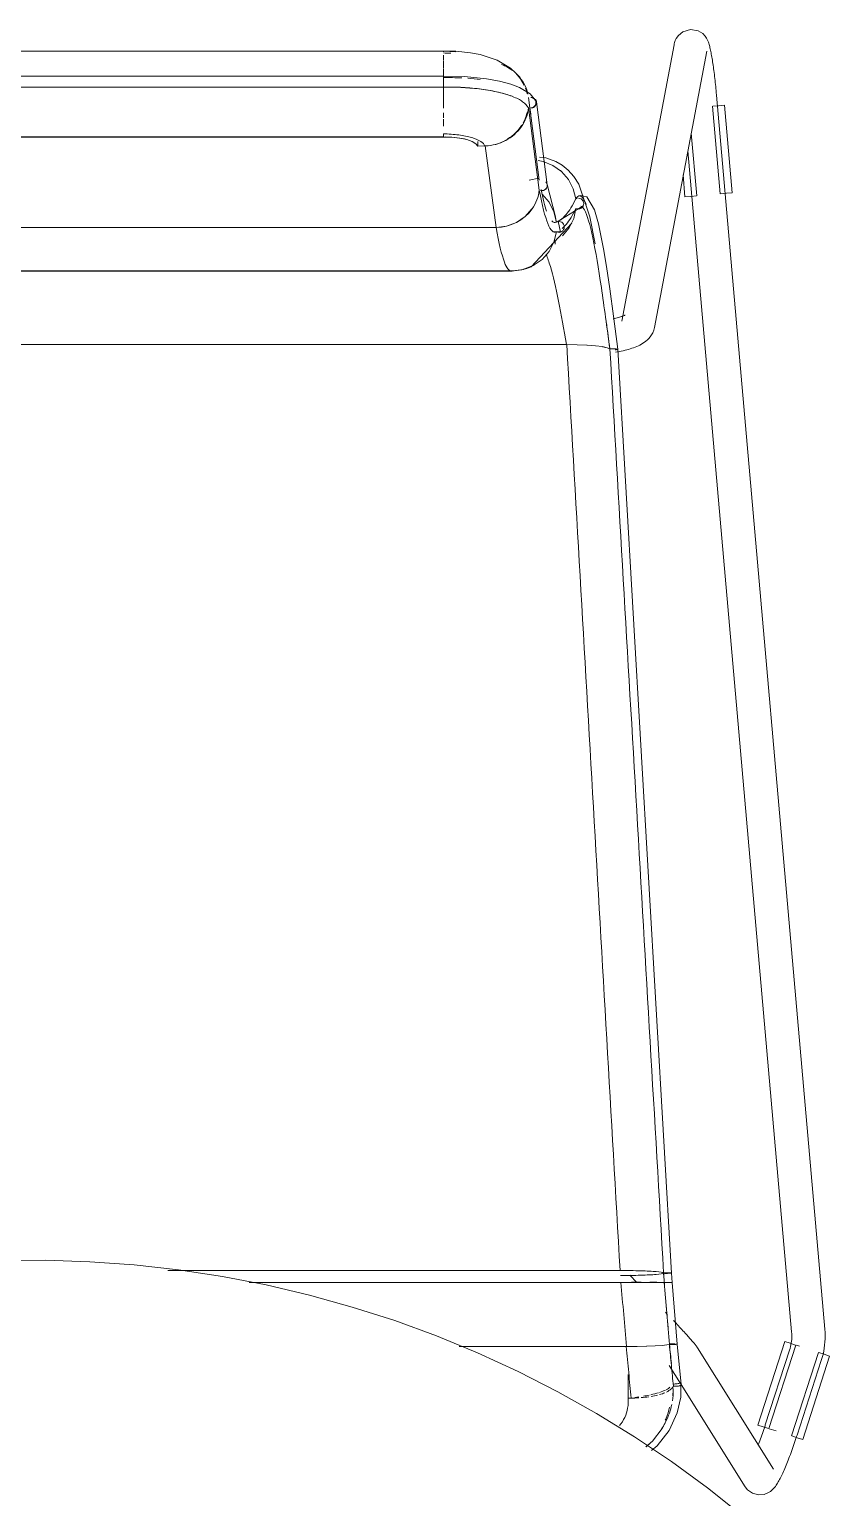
# Model space of a CAD drawing. Header units: millimetres. Extents: x 155927 to 295199, y -4084 to 97293.
# Drawn here: x 230300 to 230588, y 12621 to 13148 of the extents above; entities that cross this region are included whole.
import ezdxf

# ---------------------------------------------------------------- set-up
doc = ezdxf.new("R2010")
doc.units = ezdxf.units.MM
doc.header["$MEASUREMENT"] = 0
doc.layers.add('I-FURN', color=8, linetype='CONTINUOUS', lineweight=9)

msp = doc.modelspace()

# ---------------------------------------------------------------- linework, layer by layer
at = {"layer": 'I-FURN'}
for p, q in [((230534.71, 13147.49), (230533.13, 13146.17)), ((230534.71, 13147.49), (230537.46, 13148.32)), ((230537.46, 13148.32), (230540.22, 13147.84)), ((230540.22, 13147.84), (230541.87, 13146.8)), ((230531.57, 13142.73), (230512.76, 13043.44)), ((230531.66, 13143.15), (230531.57, 13142.73)), ((230531.79, 13143.66), (230531.66, 13143.15)), ((230532.01, 13144.29), (230531.79, 13143.66)), ((230532.38, 13145.09), (230532.01, 13144.29)), ((230533.13, 13146.17), (230532.38, 13145.09)), ((230541.87, 13146.8), (230542.73, 13145.89)), ((230542.73, 13145.89), (230543.21, 13145.19)), ((230543.21, 13145.19), (230543.51, 13144.63)), ((230543.51, 13144.63), (230543.73, 13144.15)), ((230543.73, 13144.15), (230543.9, 13143.73)), ((230543.9, 13143.73), (230544.04, 13143.32)), ((230544.04, 13143.32), (230544.16, 13142.93)), ((230544.16, 13142.93), (230544.28, 13142.53)), ((230544.28, 13142.53), (230544.38, 13142.13)), ((230544.38, 13142.13), (230544.49, 13141.71)), ((230448.66, 13140.55), (230153.81, 13140.55)), ((230448.66, 13140.38), (230448.66, 13140.55)), ((230453.18, 13140.46), (230448.66, 13140.55)), ((230448.66, 13140.53), (230448.66, 13140.25)), ((230448.66, 13139.05), (230448.66, 13137.3)), ((230448.66, 13137.03), (230448.66, 13134.45)), ((230458.39, 13139.95), (230453.18, 13140.46)), ((230461.89, 13139.29), (230458.39, 13139.95)), ((230468.04, 13137.27), (230461.89, 13139.29)), ((230472.76, 13134.4), (230468.04, 13137.27)), ((230524.55, 13041.21), (230543.36, 13140.5)), ((230544.49, 13141.71), (230544.59, 13141.29)), ((230544.59, 13141.29), (230544.69, 13140.84)), ((230544.69, 13140.84), (230544.78, 13140.39)), ((230544.78, 13140.39), (230544.88, 13139.91)), ((230544.88, 13139.91), (230544.97, 13139.41)), ((230544.97, 13139.41), (230545.07, 13138.9)), ((230545.07, 13138.9), (230545.16, 13138.36)), ((230545.16, 13138.36), (230545.25, 13137.81)), ((230545.25, 13137.81), (230545.35, 13137.24)), ((230545.35, 13137.24), (230545.44, 13136.66)), ((230545.44, 13136.66), (230545.53, 13136.06)), ((230448.66, 13131.51), (230153.81, 13131.51)), ((230448.66, 13131.27), (230448.66, 13134.29)), ((230448.66, 13134.28), (230448.66, 13131.26)), ((230448.66, 13131.51), (230448.66, 13127.66)), ((230456.23, 13131.36), (230448.66, 13131.51)), ((230448.66, 13131.44), (230448.66, 13131.51)), ((230448.66, 13131.24), (230448.66, 13131.44)), ((230464.11, 13130.56), (230456.23, 13131.36)), ((230474.73, 13132.57), (230472.76, 13134.4)), ((230476.4, 13130.5), (230474.73, 13132.57)), ((230545.53, 13136.06), (230545.62, 13135.44)), ((230545.62, 13135.44), (230545.71, 13134.8)), ((230545.71, 13134.8), (230545.8, 13134.15)), ((230545.8, 13134.15), (230545.89, 13133.49)), ((230545.89, 13133.49), (230545.97, 13132.81)), ((230545.97, 13132.81), (230546.06, 13132.13)), ((230546.06, 13132.13), (230546.14, 13131.43)), ((230546.14, 13131.43), (230546.23, 13130.72)), ((230153.81, 13127.55), (230448.66, 13127.55)), ((230448.66, 13130.94), (230448.66, 13131.24)), ((230448.66, 13130.55), (230448.66, 13130.94)), ((230448.66, 13130.09), (230448.66, 13130.55)), ((230448.66, 13129.6), (230448.66, 13130.09)), ((230448.66, 13129.1), (230448.66, 13129.6)), ((230448.66, 13128.63), (230448.66, 13129.1)), ((230448.66, 13128.21), (230448.66, 13128.63)), ((230448.66, 13127.88), (230448.66, 13128.21)), ((230448.66, 13127.66), (230448.66, 13127.88)), ((230448.66, 13123.76), (230448.66, 13127.58)), ((230448.66, 13127.58), (230448.66, 13123.76)), ((230454.89, 13127.47), (230448.66, 13127.55)), ((230461.45, 13126.94), (230454.89, 13127.47)), ((230465.47, 13126.34), (230461.45, 13126.94)), ((230468.83, 13129.69), (230464.11, 13130.56)), ((230469.9, 13125.38), (230465.47, 13126.34)), ((230472.87, 13128.61), (230468.83, 13129.69)), ((230476.04, 13127.42), (230472.87, 13128.61)), ((230479.87, 13125.12), (230476.04, 13127.42)), ((230477.73, 13128.23), (230476.4, 13130.5)), ((230546.23, 13130.72), (230546.31, 13130)), ((230546.31, 13130), (230546.39, 13129.27)), ((230546.39, 13129.27), (230546.47, 13128.54)), ((230546.47, 13128.54), (230546.54, 13127.8)), ((230546.54, 13127.8), (230546.62, 13127.06)), ((230546.62, 13127.06), (230546.69, 13126.31)), ((230546.69, 13126.31), (230546.76, 13125.56)), ((230448.66, 13123.57), (230448.66, 13120.01)), ((230473.33, 13124.28), (230469.9, 13125.38)), ((230479.28, 13123.8), (230483.12, 13094.1)), ((230481.76, 13122.74), (230479.87, 13125.12)), ((230482.12, 13122.24), (230485.97, 13092.46)), ((230545.55, 13120.68), (230547.61, 13120.86)), ((230546.76, 13125.56), (230546.83, 13124.81)), ((230546.83, 13124.81), (230546.84, 13124.65)), ((230585.79, 12681.33), (230546.84, 13124.65)), ((230547.61, 13120.86), (230549.65, 13121.04)), ((230549.65, 13121.04), (230552.41, 13089.63)), ((230448.66, 13118.38), (230448.66, 13116.54)), ((230448.66, 13116.02), (230448.66, 13113.56)), ((230483.14, 13090.55), (230479.3, 13120.26)), ((230480.05, 13117.83), (230479.73, 13120.27)), ((230545.42, 13120.67), (230548.18, 13089.26)), ((230539.74, 13088.52), (230537.76, 13111)), ((230448.66, 13109.7), (230153.81, 13109.7)), ((230153.81, 13109.65), (230448.66, 13109.65)), ((230448.66, 13109.65), (230451.7, 13109.54)), ((230451.7, 13109.54), (230454.55, 13109.22)), ((230454.55, 13109.22), (230457.05, 13108.71)), ((230457.05, 13108.71), (230459.03, 13108.04)), ((230459.03, 13108.04), (230460.38, 13107.25)), ((230460.38, 13107.25), (230461.02, 13106.39)), ((230461.02, 13106.39), (230461.02, 13108.05)), ((230461.02, 13106.39), (230463.73, 13106.46)), ((230463.73, 13106.46), (230467.59, 13077.18)), ((230482.77, 13101.16), (230484.51, 13100.79)), ((230484.52, 13100.8), (230482.78, 13101.17)), ((230485.51, 13102.13), (230483.24, 13102.43)), ((230488.03, 13099.4), (230484.52, 13100.8)), ((230489.11, 13100.84), (230485.51, 13102.13)), ((230491.38, 13099.5), (230489.11, 13100.84)), ((230536.55, 13104.63), (230573.83, 12680.28)), ((230483, 13094.88), (230479.51, 13094.19)), ((230491.12, 13097.22), (230488.03, 13099.4)), ((230490.73, 13097.56), (230491.12, 13097.22)), ((230493.6, 13094.4), (230491.12, 13097.22)), ((230493.55, 13097.72), (230491.38, 13099.5)), ((230495.54, 13095.48), (230493.55, 13097.72)), ((230495.34, 13091.08), (230493.6, 13094.4)), ((230497.36, 13092.65), (230495.54, 13095.48)), ((230534.81, 13096.04), (230535.5, 13088.15)), ((230483.61, 13090.4), (230484.11, 13090.36)), ((230484.11, 13090.36), (230484.6, 13090.44)), ((230484.6, 13090.44), (230485.05, 13090.63)), ((230485.05, 13090.63), (230485.44, 13090.93)), ((230485.73, 13093.14), (230485.44, 13093.52)), ((230485.44, 13090.93), (230485.73, 13091.32)), ((230485.92, 13092.7), (230485.73, 13093.14)), ((230485.73, 13091.32), (230485.92, 13091.76)), ((230485.99, 13092.23), (230485.92, 13092.7)), ((230485.92, 13091.76), (230485.99, 13092.23)), ((230485.96, 13092.54), (230488.93, 13080.93)), ((230496.24, 13087.45), (230495.34, 13091.08)), ((230501.34, 13080.94), (230497.36, 13092.65)), ((230550.37, 13089.45), (230548.31, 13089.27)), ((230552.41, 13089.63), (230550.37, 13089.45)), ((230486.64, 13086.19), (230484.13, 13089.06)), ((230488.39, 13082.79), (230486.64, 13086.19)), ((230498.92, 13084.89), (230489.53, 13079.18)), ((230496.29, 13083.96), (230495.5, 13080.35)), ((230495.51, 13080.35), (230496.29, 13083.96)), ((230496.24, 13087.45), (230496.71, 13087.61)), ((230496.71, 13087.61), (230496.24, 13087.45)), ((230496.77, 13083.81), (230496.29, 13083.96)), ((230496.29, 13083.96), (230496.77, 13083.81)), ((230497.27, 13083.78), (230496.77, 13083.81)), ((230498.06, 13088.66), (230497.15, 13088.37)), ((230497.7, 13087.58), (230497.21, 13087.66)), ((230497.21, 13087.65), (230497.7, 13087.58)), ((230497.76, 13083.87), (230497.27, 13083.78)), ((230497.27, 13083.78), (230497.76, 13083.87)), ((230497.7, 13087.58), (230498.16, 13087.38)), ((230498.16, 13087.39), (230497.7, 13087.58)), ((230498.21, 13084.08), (230497.76, 13083.87)), ((230497.76, 13083.87), (230498.21, 13084.08)), ((230500.25, 13088.13), (230498.06, 13088.66)), ((230498.55, 13087.08), (230498.16, 13087.39)), ((230498.16, 13087.38), (230498.54, 13087.08)), ((230498.58, 13084.4), (230498.21, 13084.08)), ((230498.21, 13084.08), (230498.59, 13084.39)), ((230498.54, 13087.08), (230498.84, 13086.68)), ((230498.85, 13086.68), (230498.55, 13087.08)), ((230498.87, 13084.8), (230498.58, 13084.4)), ((230498.59, 13084.39), (230498.88, 13084.8)), ((230498.84, 13086.68), (230499.04, 13086.23)), ((230499.04, 13086.23), (230498.85, 13086.68)), ((230499.05, 13085.26), (230498.87, 13084.8)), ((230498.88, 13084.8), (230499.06, 13085.26)), ((230499.04, 13086.23), (230499.11, 13085.74)), ((230499.12, 13085.74), (230499.04, 13086.23)), ((230499.11, 13085.74), (230499.05, 13085.26)), ((230499.06, 13085.26), (230499.12, 13085.74)), ((230503.02, 13083.5), (230500.25, 13088.13)), ((230537.55, 13088.33), (230535.5, 13088.15)), ((230539.61, 13088.51), (230537.55, 13088.33)), ((230471.36, 13077.66), (230474.91, 13078.97)), ((230474.91, 13078.97), (230478.02, 13081.05)), ((230478.02, 13081.05), (230480.51, 13083.79)), ((230494.81, 13078.7), (230480.21, 13063)), ((230489.28, 13079.08), (230488.39, 13082.79)), ((230488.93, 13080.93), (230489.25, 13079.06)), ((230489.28, 13079.08), (230489.75, 13079.24)), ((230489.75, 13079.24), (230489.28, 13079.08)), ((230489.75, 13079.24), (230490.25, 13079.28)), ((230490.25, 13079.28), (230489.75, 13079.24)), ((230490.8, 13075.47), (230489.96, 13079.36)), ((230490.25, 13079.28), (230490.74, 13079.19)), ((230490.74, 13079.2), (230490.25, 13079.28)), ((230491.19, 13078.99), (230490.74, 13079.2)), ((230490.74, 13079.19), (230491.19, 13078.99)), ((230491.19, 13078.99), (230491.57, 13078.68)), ((230491.58, 13078.68), (230491.19, 13078.99)), ((230491.57, 13078.68), (230491.87, 13078.28)), ((230491.87, 13078.28), (230491.58, 13078.68)), ((230495.5, 13080.35), (230493.86, 13077.02)), ((230493.87, 13077.02), (230495.51, 13080.35)), ((230496.77, 13083.81), (230497.27, 13083.78)), ((230503.25, 13071.27), (230501.34, 13080.94)), ((230504.43, 13078.5), (230503.02, 13083.5)), ((230467.59, 13077.18), (230134.88, 13077.18)), ((230134.88, 13077.18), (230467.59, 13077.18)), ((230467.59, 13077.18), (230471.36, 13077.66)), ((230491.09, 13075.6), (230488.21, 13075.55)), ((230488.39, 13071.86), (230489.28, 13075.57)), ((230489.75, 13075.41), (230489.28, 13075.57)), ((230489.28, 13075.57), (230489.75, 13075.41)), ((230490.25, 13075.37), (230489.75, 13075.41)), ((230489.75, 13075.41), (230490.25, 13075.37)), ((230490.74, 13075.46), (230490.25, 13075.37)), ((230490.25, 13075.37), (230490.74, 13075.45)), ((230491.19, 13075.66), (230490.74, 13075.46)), ((230490.74, 13075.45), (230491.19, 13075.66)), ((230491.57, 13075.97), (230491.19, 13075.66)), ((230491.19, 13075.66), (230491.58, 13075.97)), ((230493.86, 13077.02), (230491.46, 13074.19)), ((230491.47, 13074.19), (230493.87, 13077.02)), ((230491.87, 13076.37), (230491.57, 13075.97)), ((230491.58, 13075.97), (230491.87, 13076.37)), ((230491.87, 13078.28), (230492.05, 13077.81)), ((230492.06, 13077.82), (230491.87, 13078.28)), ((230492.05, 13076.83), (230491.87, 13076.37)), ((230491.87, 13076.37), (230492.06, 13076.83)), ((230492.05, 13077.81), (230492.12, 13077.32)), ((230492.12, 13077.32), (230492.05, 13076.83)), ((230492.12, 13077.32), (230492.06, 13077.82)), ((230492.06, 13076.83), (230492.12, 13077.32)), ((230506.23, 13069.48), (230504.43, 13078.5)), ((230486.63, 13068.47), (230484.12, 13065.6)), ((230484.13, 13065.59), (230486.64, 13068.46)), ((230488.38, 13071.86), (230486.63, 13068.47)), ((230486.64, 13068.46), (230488.39, 13071.86)), ((230507.26, 13063.16), (230506.23, 13069.48)), ((230481.31, 13063.6), (230476.84, 13061.87)), ((230480.99, 13063.42), (230477.42, 13062.06)), ((230477.42, 13062.05), (230480.99, 13063.42)), ((230480.21, 13063), (230478.28, 13062.29)), ((230484.12, 13065.6), (230480.99, 13063.42)), ((230480.99, 13063.42), (230484.13, 13065.59)), ((230508.44, 13055.15), (230507.26, 13063.16)), ((230473.63, 13061.58), (230128.85, 13061.58)), ((230128.85, 13061.58), (230473.63, 13061.58)), ((230129.38, 13061.43), (230434.18, 13061.43)), ((230434.18, 13061.43), (230473.09, 13061.43)), ((230476.84, 13061.87), (230473.09, 13061.43)), ((230477.42, 13062.06), (230473.63, 13061.58)), ((230473.63, 13061.58), (230477.42, 13062.05)), ((230509.8, 13045.22), (230508.44, 13055.15)), ((230510.21, 13044.47), (230509.72, 13044.37)), ((230511.35, 13033.36), (230509.8, 13045.22)), ((230510.68, 13044.57), (230510.21, 13044.47)), ((230511.12, 13044.67), (230510.68, 13044.57)), ((230511.54, 13044.78), (230511.12, 13044.67)), ((230511.94, 13044.89), (230511.54, 13044.78)), ((230512.3, 13044.99), (230511.94, 13044.89)), ((230512.64, 13045.1), (230512.3, 13044.99)), ((230512.94, 13045.21), (230512.64, 13045.1)), ((230513.21, 13045.31), (230512.94, 13045.21)), ((230513.45, 13045.4), (230513.21, 13045.31)), ((230513.64, 13045.49), (230513.45, 13045.4)), ((230513.79, 13045.57), (230513.64, 13045.49)), ((230513.88, 13045.61), (230513.79, 13045.57)), ((230513.95, 13045.66), (230513.88, 13045.61)), ((230513.98, 13045.67), (230513.95, 13045.66)), ((230521.97, 13036.73), (230521.44, 13036.28)), ((230522.49, 13037.25), (230521.97, 13036.73)), ((230523, 13037.85), (230522.49, 13037.25)), ((230523.49, 13038.54), (230523, 13037.85)), ((230523.93, 13039.33), (230523.49, 13038.54)), ((230524.29, 13040.22), (230523.93, 13039.33)), ((230524.55, 13041.21), (230524.29, 13040.22)), ((230492.94, 13035.08), (230109.54, 13035.08)), ((230109.54, 13035.08), (230492.94, 13035.08)), ((230496.71, 13035.02), (230492.94, 13035.08)), ((230493.02, 13035.08), (230496.71, 13035.02)), ((230500.24, 13034.87), (230496.71, 13035.02)), ((230496.77, 13035.02), (230500.24, 13034.87)), ((230503.34, 13034.63), (230500.24, 13034.87)), ((230500.29, 13034.86), (230503.35, 13034.63)), ((230505.84, 13034.32), (230503.34, 13034.63)), ((230503.38, 13034.63), (230505.84, 13034.32)), ((230507.59, 13033.95), (230505.84, 13034.32)), ((230505.85, 13034.31), (230507.59, 13033.95)), ((230507.59, 13033.95), (230508.49, 13033.55)), ((230508.49, 13033.55), (230507.59, 13033.95)), ((230508.96, 13033.57), (230508.49, 13033.55)), ((230508.49, 13033.55), (230508.96, 13033.57)), ((230509.46, 13033.57), (230508.96, 13033.57)), ((230508.96, 13033.57), (230509.46, 13033.57)), ((230509.95, 13033.56), (230509.46, 13033.57)), ((230509.46, 13033.57), (230509.95, 13033.56)), ((230510.4, 13033.54), (230509.95, 13033.56)), ((230509.95, 13033.56), (230510.41, 13033.54)), ((230510.79, 13033.51), (230510.4, 13033.54)), ((230510.41, 13033.54), (230510.79, 13033.51)), ((230510.44, 13033.18), (230510.82, 13033.21)), ((230510.82, 13033.21), (230510.44, 13033.18)), ((230511.25, 13032.45), (230510.55, 13032.34)), ((230511.09, 13033.46), (230510.79, 13033.51)), ((230510.79, 13033.51), (230511.09, 13033.46)), ((230510.82, 13033.21), (230511.11, 13033.26)), ((230511.11, 13033.26), (230510.82, 13033.21)), ((230511.94, 13032.58), (230511.25, 13032.45)), ((230511.29, 13033.31), (230511.35, 13033.36)), ((230511.36, 13033.36), (230511.29, 13033.31)), ((230511.36, 13033.36), (230530.64, 12701.45)), ((230512.62, 13032.71), (230511.94, 13032.58)), ((230513.29, 13032.86), (230512.62, 13032.71)), ((230513.95, 13033.01), (230513.29, 13032.86)), ((230514.59, 13033.17), (230513.95, 13033.01)), ((230515.22, 13033.34), (230514.59, 13033.17)), ((230515.84, 13033.53), (230515.22, 13033.34)), ((230516.44, 13033.72), (230515.84, 13033.53)), ((230517.04, 13033.93), (230516.44, 13033.72)), ((230517.62, 13034.15), (230517.04, 13033.93)), ((230518.19, 13034.38), (230517.62, 13034.15)), ((230518.75, 13034.63), (230518.19, 13034.38)), ((230519.3, 13034.9), (230518.75, 13034.63)), ((230519.83, 13035.19), (230519.3, 13034.9)), ((230520.37, 13035.52), (230519.83, 13035.19)), ((230520.91, 13035.88), (230520.37, 13035.52)), ((230521.44, 13036.28), (230520.91, 13035.88)), ((230305.56, 12706.02), (230289.56, 12705.87)), ((230321.55, 12705.53), (230305.56, 12706.02)), ((230337.51, 12704.39), (230321.55, 12705.53)), ((230353.41, 12702.62), (230337.51, 12704.39)), ((230512.19, 12702.35), (230349.59, 12702.35)), ((230349.59, 12702.35), (230512.19, 12702.35)), ((230369.23, 12700.22), (230353.41, 12702.62)), ((230384.93, 12697.19), (230369.23, 12700.22)), ((230515.97, 12702.32), (230512.19, 12702.35)), ((230512.3, 12700.56), (230515.98, 12700.59)), ((230518.25, 12698.03), (230515.68, 12700.7)), ((230519.54, 12702.24), (230515.97, 12702.32)), ((230515.98, 12700.59), (230519.53, 12700.66)), ((230519.53, 12700.66), (230522.65, 12700.79)), ((230522.67, 12702.12), (230519.54, 12702.24)), ((230522.65, 12700.79), (230525.15, 12700.95)), ((230525.17, 12701.95), (230522.67, 12702.12)), ((230525.15, 12700.95), (230526.9, 12701.14)), ((230526.92, 12701.76), (230525.17, 12701.95)), ((230526.9, 12701.14), (230527.8, 12701.35)), ((230527.81, 12701.55), (230526.92, 12701.76)), ((230527.8, 12701.35), (230528.27, 12701.34)), ((230528.28, 12701.56), (230527.81, 12701.55)), ((230528.27, 12701.34), (230528.77, 12701.34)), ((230528.78, 12701.56), (230528.28, 12701.56)), ((230528.77, 12701.34), (230529.26, 12701.35)), ((230529.27, 12701.56), (230528.78, 12701.56)), ((230529.26, 12701.35), (230529.71, 12701.36)), ((230529.72, 12701.55), (230529.27, 12701.56)), ((230529.71, 12701.36), (230530.09, 12701.37)), ((230530.1, 12701.53), (230529.72, 12701.55)), ((230530.09, 12701.37), (230530.39, 12701.4)), ((230530.39, 12701.51), (230530.1, 12701.53)), ((230530.58, 12701.48), (230530.39, 12701.51)), ((230530.39, 12701.4), (230530.58, 12701.42)), ((230530.64, 12701.45), (230530.58, 12701.48)), ((230530.58, 12701.42), (230530.64, 12701.45)), ((230530.91, 12698.09), (230530.65, 12701.45)), ((230512.45, 12698.03), (230378.82, 12698.03)), ((230378.82, 12698.03), (230512.45, 12698.03)), ((230400.51, 12693.53), (230384.93, 12697.19)), ((230415.92, 12689.25), (230400.51, 12693.53)), ((230516.24, 12698.03), (230512.45, 12698.03)), ((230512.45, 12698.03), (230516.24, 12698.03)), ((230519.81, 12698.04), (230516.24, 12698.03)), ((230516.24, 12698.03), (230519.81, 12698.04)), ((230516.25, 12698.15), (230519.8, 12698.15)), ((230519.8, 12698.15), (230516.25, 12698.15)), ((230522.94, 12698.05), (230519.81, 12698.04)), ((230519.81, 12698.04), (230522.94, 12698.05)), ((230522.92, 12698.14), (230525.42, 12698.13)), ((230525.43, 12698.13), (230522.93, 12698.14)), ((230525.44, 12698.06), (230522.94, 12698.05)), ((230522.94, 12698.05), (230525.45, 12698.06)), ((230525.42, 12698.13), (230527.17, 12698.11)), ((230527.18, 12698.11), (230525.43, 12698.13)), ((230527.19, 12698.07), (230525.45, 12698.06)), ((230525.45, 12698.06), (230527.19, 12698.07)), ((230528.08, 12698.09), (230527.19, 12698.07)), ((230527.19, 12698.07), (230528.08, 12698.09)), ((230528.55, 12698.08), (230528.08, 12698.09)), ((230528.08, 12698.09), (230528.55, 12698.08)), ((230528.21, 12698.1), (230528.54, 12698.1)), ((230528.54, 12698.1), (230528.21, 12698.1)), ((230528.54, 12698.1), (230529.04, 12698.1)), ((230529.04, 12698.1), (230528.54, 12698.1)), ((230529.05, 12698.08), (230528.55, 12698.08)), ((230528.55, 12698.08), (230529.05, 12698.08)), ((230529.04, 12698.1), (230529.53, 12698.1)), ((230529.53, 12698.1), (230529.04, 12698.1)), ((230529.54, 12698.09), (230529.05, 12698.08)), ((230529.05, 12698.08), (230529.54, 12698.09)), ((230529.53, 12698.1), (230529.98, 12698.1)), ((230529.98, 12698.1), (230529.53, 12698.1)), ((230529.99, 12698.09), (230529.54, 12698.09)), ((230529.54, 12698.09), (230529.99, 12698.09)), ((230529.98, 12698.1), (230530.36, 12698.1)), ((230530.37, 12698.1), (230529.98, 12698.1)), ((230530.37, 12698.09), (230529.99, 12698.09)), ((230529.99, 12698.09), (230530.37, 12698.09)), ((230530.36, 12698.1), (230530.66, 12698.1)), ((230530.66, 12698.1), (230530.37, 12698.1)), ((230530.66, 12698.09), (230530.37, 12698.09)), ((230530.37, 12698.09), (230530.67, 12698.09)), ((230530.66, 12698.1), (230530.85, 12698.09)), ((230530.85, 12698.09), (230530.66, 12698.1)), ((230530.85, 12698.09), (230530.66, 12698.09)), ((230530.67, 12698.09), (230530.85, 12698.09)), ((230530.85, 12698.09), (230530.91, 12698.09)), ((230530.91, 12698.09), (230530.85, 12698.09)), ((230530.85, 12698.09), (230530.92, 12698.09)), ((230530.92, 12698.09), (230530.85, 12698.09)), ((230530.92, 12698.09), (230532.74, 12675.89)), ((230431.16, 12684.36), (230415.92, 12689.25)), ((230446.18, 12678.86), (230431.16, 12684.36)), ((230529.01, 12686.85), (230528.53, 12687.35)), ((230531.83, 12683.88), (230531.37, 12684.36)), ((230532.28, 12683.4), (230531.83, 12683.88)), ((230532.72, 12682.93), (230532.28, 12683.4)), ((230533.15, 12682.47), (230532.72, 12682.93)), ((230460.97, 12672.76), (230446.18, 12678.86)), ((230533.57, 12682.02), (230533.15, 12682.47)), ((230533.99, 12681.57), (230533.57, 12682.02)), ((230534.39, 12681.14), (230533.99, 12681.57)), ((230534.78, 12680.71), (230534.39, 12681.14)), ((230535.16, 12680.3), (230534.78, 12680.71)), ((230535.53, 12679.9), (230535.16, 12680.3)), ((230535.88, 12679.51), (230535.53, 12679.9)), ((230536.23, 12679.13), (230535.88, 12679.51)), ((230536.56, 12678.76), (230536.23, 12679.13)), ((230536.87, 12678.41), (230536.56, 12678.76)), ((230537.17, 12678.08), (230536.87, 12678.41)), ((230537.46, 12677.75), (230537.17, 12678.08)), ((230537.73, 12677.44), (230537.46, 12677.75)), ((230573.86, 12677.63), (230573.8, 12676.97)), ((230573.84, 12680.28), (230573.88, 12679.62)), ((230573.89, 12678.29), (230573.86, 12677.63)), ((230573.88, 12679.62), (230573.9, 12678.96)), ((230573.9, 12678.96), (230573.89, 12678.29)), ((230585.79, 12681.28), (230585.79, 12681.33)), ((230585.87, 12680.14), (230585.79, 12681.28)), ((230585.82, 12676.72), (230585.88, 12677.86)), ((230585.9, 12679), (230585.87, 12680.14)), ((230585.88, 12677.86), (230585.9, 12679)), ((230454.28, 12675.06), (230514.4, 12675.06)), ((230514.4, 12675.06), (230454.28, 12675.06)), ((230475.51, 12666.08), (230460.97, 12672.76)), ((230514.4, 12675.06), (230518.16, 12675.09)), ((230518.16, 12675.09), (230514.52, 12675.06)), ((230521.69, 12675.16), (230518.25, 12675.09)), ((230518.26, 12675.09), (230521.69, 12675.16)), ((230521.69, 12675.16), (230524.79, 12675.28)), ((230524.79, 12675.28), (230521.76, 12675.16)), ((230524.79, 12675.28), (230527.27, 12675.43)), ((230527.27, 12675.43), (230524.83, 12675.28)), ((230527.27, 12675.43), (230529.01, 12675.61)), ((230529.01, 12675.61), (230527.29, 12675.43)), ((230529.01, 12675.61), (230529.9, 12675.8)), ((230529.89, 12675.8), (230529.01, 12675.61)), ((230530.36, 12675.79), (230529.89, 12675.8)), ((230529.9, 12675.8), (230530.37, 12675.79)), ((230530.38, 12675.99), (230529.91, 12675.98)), ((230529.91, 12675.98), (230530.38, 12675.99)), ((230530.86, 12675.79), (230530.36, 12675.79)), ((230530.37, 12675.79), (230530.86, 12675.79)), ((230530.88, 12675.99), (230530.38, 12675.99)), ((230530.38, 12675.99), (230530.88, 12675.99)), ((230530.86, 12675.79), (230531.36, 12675.79)), ((230531.35, 12675.79), (230530.86, 12675.79)), ((230531.37, 12675.99), (230530.88, 12675.99)), ((230530.88, 12675.99), (230531.37, 12675.99)), ((230531.8, 12675.8), (230531.35, 12675.79)), ((230531.36, 12675.79), (230531.81, 12675.8)), ((230531.82, 12675.98), (230531.37, 12675.99)), ((230531.37, 12675.99), (230531.82, 12675.98)), ((230532.19, 12675.82), (230531.8, 12675.8)), ((230531.81, 12675.8), (230532.19, 12675.82)), ((230532.19, 12675.82), (230532.49, 12675.84)), ((230532.48, 12675.84), (230532.19, 12675.82)), ((230532.5, 12675.94), (230532.2, 12675.96)), ((230532.2, 12675.96), (230532.49, 12675.94)), ((230532.49, 12675.94), (230532.68, 12675.92)), ((230532.49, 12675.84), (230532.68, 12675.87)), ((230532.68, 12675.92), (230532.5, 12675.94)), ((230532.74, 12675.89), (230532.67, 12675.87)), ((230532.75, 12675.89), (230532.68, 12675.92)), ((230532.68, 12675.92), (230532.74, 12675.89)), ((230532.68, 12675.87), (230532.75, 12675.89)), ((230532.75, 12675.89), (230534.17, 12661.4)), ((230537.99, 12677.15), (230537.73, 12677.44)), ((230538.24, 12676.87), (230537.99, 12677.15)), ((230538.46, 12676.6), (230538.24, 12676.87)), ((230538.68, 12676.35), (230538.46, 12676.6)), ((230538.88, 12676.11), (230538.68, 12676.35)), ((230539.07, 12675.88), (230538.88, 12676.11)), ((230539.25, 12675.66), (230539.07, 12675.88)), ((230539.42, 12675.44), (230539.25, 12675.66)), ((230539.6, 12675.21), (230539.42, 12675.44)), ((230539.78, 12674.95), (230539.6, 12675.21)), ((230540, 12674.62), (230539.78, 12674.95)), ((230567.3, 12631.04), (230540, 12674.62)), ((230571.35, 12676.86), (230561.66, 12646.85)), ((230573.09, 12673.72), (230564.38, 12646.9)), ((230565.7, 12645.55), (230575.39, 12675.56)), ((230571.35, 12676.86), (230573.3, 12676.23)), ((230573.1, 12673.74), (230573.09, 12673.72)), ((230573.29, 12674.38), (230573.1, 12673.74)), ((230573.45, 12675.02), (230573.29, 12674.38)), ((230573.3, 12676.23), (230575.27, 12675.59)), ((230573.59, 12675.66), (230573.45, 12675.02)), ((230573.71, 12676.32), (230573.59, 12675.66)), ((230573.8, 12676.97), (230573.71, 12676.32)), ((230583.46, 12672.95), (230573.77, 12642.94)), ((230575.49, 12675.52), (230576.65, 12675.15)), ((230583.58, 12672.91), (230585.55, 12672.27)), ((230585.12, 12672.21), (230585.36, 12673.33)), ((230585.36, 12673.33), (230585.56, 12674.45)), ((230585.56, 12674.45), (230585.71, 12675.58)), ((230585.71, 12675.58), (230585.82, 12676.72)), ((230529.83, 12668.25), (230533.87, 12661.81)), ((230575.79, 12643.19), (230584.5, 12670.01)), ((230587.5, 12671.64), (230577.81, 12641.64)), ((230584.5, 12670.01), (230584.83, 12671.1)), ((230584.83, 12671.1), (230585.12, 12672.21)), ((230585.55, 12672.27), (230587.5, 12671.64)), ((230489.77, 12658.82), (230475.51, 12666.08)), ((230515.1, 12655.27), (230515.1, 12665.02)), ((230533.96, 12656.83), (230534.05, 12662.29)), ((230503.73, 12651), (230489.77, 12658.82)), ((230516.1, 12656.51), (230515.05, 12656.51)), ((230532.74, 12651.18), (230533.96, 12656.83)), ((230534.1, 12661.43), (230557.13, 12624.67)), ((230517.36, 12642.63), (230503.73, 12651)), ((230527.27, 12645.58), (230529.18, 12649.27)), ((230529.84, 12644.87), (230532.74, 12651.18)), ((230563.61, 12646.22), (230561.66, 12646.85)), ((230565.58, 12645.59), (230563.61, 12646.22)), ((230564.04, 12645.88), (230564.27, 12646.57)), ((230564.27, 12646.57), (230564.38, 12646.9)), ((230530.65, 12633.72), (230517.36, 12642.63)), ((230521.43, 12639.04), (230523.77, 12641.01)), ((230523.77, 12641.01), (230527.27, 12645.58)), ((230525.51, 12639.34), (230529.84, 12644.87)), ((230562.17, 12640.55), (230562.41, 12641.18)), ((230562.41, 12641.18), (230562.64, 12641.83)), ((230562.64, 12641.83), (230562.88, 12642.49)), ((230562.88, 12642.49), (230563.11, 12643.15)), ((230563.11, 12643.15), (230563.35, 12643.83)), ((230563.35, 12643.83), (230563.58, 12644.51)), ((230563.58, 12644.51), (230563.81, 12645.19)), ((230563.81, 12645.19), (230564.04, 12645.88)), ((230565.8, 12645.52), (230568.28, 12644.72)), ((230575.86, 12642.27), (230573.89, 12642.9)), ((230574.9, 12640.53), (230575.15, 12641.26)), ((230575.15, 12641.26), (230575.4, 12642)), ((230575.4, 12642), (230575.64, 12642.74)), ((230575.64, 12642.74), (230575.79, 12643.19)), ((230577.81, 12641.64), (230575.86, 12642.27)), ((230523.45, 12637.7), (230525.51, 12639.34)), ((230561.94, 12639.93), (230562.17, 12640.55)), ((230572.87, 12634.92), (230573.13, 12635.59)), ((230573.13, 12635.59), (230573.38, 12636.27)), ((230573.38, 12636.27), (230573.64, 12636.96)), ((230573.64, 12636.96), (230573.89, 12637.65)), ((230573.89, 12637.65), (230574.15, 12638.36)), ((230574.15, 12638.36), (230574.4, 12639.08)), ((230574.4, 12639.08), (230574.65, 12639.8)), ((230574.65, 12639.8), (230574.9, 12640.53)), ((230543.57, 12624.28), (230530.65, 12633.72)), ((230570.66, 12629.59), (230570.89, 12630.11)), ((230570.89, 12630.11), (230571.13, 12630.66)), ((230571.13, 12630.66), (230571.38, 12631.22)), ((230571.38, 12631.22), (230571.62, 12631.8)), ((230571.62, 12631.8), (230571.87, 12632.39)), ((230571.87, 12632.39), (230572.12, 12633.01)), ((230572.12, 12633.01), (230572.37, 12633.63)), ((230572.37, 12633.63), (230572.62, 12634.27)), ((230572.62, 12634.27), (230572.87, 12634.92)), ((230568.03, 12624.81), (230568.3, 12625.2)), ((230568.3, 12625.2), (230568.56, 12625.59)), ((230568.56, 12625.59), (230568.8, 12625.98)), ((230568.8, 12625.98), (230569.04, 12626.38)), ((230569.04, 12626.38), (230569.27, 12626.79)), ((230569.27, 12626.79), (230569.5, 12627.22)), ((230569.5, 12627.22), (230569.73, 12627.66)), ((230569.73, 12627.66), (230569.96, 12628.11)), ((230569.96, 12628.11), (230570.19, 12628.59)), ((230570.19, 12628.59), (230570.42, 12629.08)), ((230570.42, 12629.08), (230570.66, 12629.59)), ((230556.1, 12614.34), (230543.57, 12624.28)), ((230558.03, 12623.55), (230557.13, 12624.67)), ((230558.03, 12623.55), (230559.76, 12622.32)), ((230559.76, 12622.32), (230561.98, 12621.74)), ((230561.98, 12621.74), (230563.96, 12621.91)), ((230563.96, 12621.91), (230565.34, 12622.43)), ((230565.34, 12622.43), (230566.25, 12623)), ((230566.25, 12623), (230566.88, 12623.52)), ((230566.88, 12623.52), (230567.35, 12623.98)), ((230567.35, 12623.98), (230567.71, 12624.41)), ((230567.71, 12624.41), (230568.03, 12624.81))]:
    msp.add_line(p, q, dxfattribs=at)
for centre, major_axis, ratio, start_param, end_param in [((230448.66, 13136.27), (-12.4, 0), 0.287441, 4.492176, 4.712389), ((230448.66, 13124.8), (0, -15.75), 0.000004, 0.290246, 0.472486), ((230467.46, 13092.25), (-15.78, 0), 0.955139, 2.787556, 3.029056), ((230484.02, 13092.23), (-1.96, 0), 0.955139, 1.359855, 3.903556), ((230467.46, 13092.25), (-15.78, 0), 0.955139, 2.545839, 2.787386), ((230467.46, 13092.25), (-15.78, 0), 0.955139, 1.579038, 2.545717)]:
    msp.add_ellipse(centre, major_axis=major_axis, ratio=ratio, start_param=start_param, end_param=end_param, dxfattribs=at)
for points in [[(230448.66, 13140.45), (230450.24, 13140.46), (230451.74, 13140.39), (230453.17, 13140.25)], [(230448.66, 13130.97), (230450.88, 13131.01), (230453.09, 13130.98), (230455.27, 13130.87)], [(230457.47, 13130.73), (230458.95, 13130.62), (230460.4, 13130.48), (230461.82, 13130.3)], [(230478.21, 13127.14), (230478.47, 13126.48), (230478.63, 13125.81), (230478.78, 13125.12)], [(230473.5, 13124.22), (230474.97, 13123.64), (230477.43, 13122.38), (230478.74, 13120.97), (230479.1, 13120.25)], [(230463.73, 13106.46), (230465.03, 13106.5), (230467.53, 13106.86), (230471.13, 13108.27), (230474.28, 13110.46), (230476.81, 13113.3), (230478.57, 13116.64), (230479.15, 13119.01), (230479.3, 13120.26)], [(230478.84, 13118.74), (230478.52, 13117.35), (230478.02, 13115.99), (230477.32, 13114.73)], [(230448.66, 13110.77), (230450.56, 13110.74), (230454.29, 13110.48), (230459.09, 13109.52), (230462.41, 13108.12), (230463.36, 13107.03), (230463.49, 13106.47)], [(230457.04, 13108.76), (230454.99, 13109.3), (230452.27, 13109.59), (230449.5, 13109.68)], [(230483.14, 13090.55), (230484.16, 13085.05), (230486.21, 13076.99), (230488.26, 13075.02), (230489.28, 13075.57)], [(230483.77, 13090.77), (230484.43, 13087.64), (230485.09, 13084.72), (230485.74, 13083)], [(230487.65, 13079.5), (230488.19, 13078.93), (230488.74, 13078.79), (230489.28, 13079.08)], [(230488.72, 13072.51), (230488.78, 13072.05), (230488.83, 13071.58), (230488.89, 13071.11)], [(230473.09, 13061.43), (230473.27, 13061.43), (230473.45, 13061.48), (230473.63, 13061.58)], [(230507.29, 13042.91), (230507.68, 13039.82), (230508.08, 13036.69), (230508.47, 13033.56)], [(230493.02, 13035.08), (230496.21, 12979.72), (230499.41, 12924.3), (230502.6, 12868.84)], [(230527.81, 12701.55), (230524.59, 12756.96), (230518.15, 12867.72), (230511.71, 12978.31), (230508.49, 13033.55)], [(230502.6, 12868.84), (230505.8, 12813.38), (230508.99, 12757.87), (230512.19, 12702.35)], [(230527.8, 12701.35), (230527.85, 12700.81), (230527.94, 12699.73), (230528.03, 12698.64), (230528.07, 12698.1)], [(230527.81, 12701.55), (230527.85, 12700.97), (230527.94, 12699.82), (230528.03, 12698.66), (230528.08, 12698.09)], [(230512.45, 12698.03), (230512.8, 12694.2), (230513.14, 12690.36), (230513.49, 12686.54)], [(230529.89, 12675.8), (230529.59, 12679.51), (230528.99, 12686.93), (230528.38, 12694.37), (230528.08, 12698.09)], [(230513.49, 12686.54), (230513.83, 12682.71), (230514.17, 12678.88), (230514.52, 12675.06)], [(230514.4, 12675.06), (230514.7, 12671.93), (230515.29, 12665.68), (230515.84, 12659.54), (230516.1, 12656.51)], [(230529.9, 12675.8), (230530.14, 12673.27), (230530.61, 12668.24), (230531.09, 12663.29), (230531.33, 12660.84)], [(230529.93, 12675.8), (230530.16, 12673.49), (230530.39, 12671.17), (230530.61, 12668.9)], [(230515.05, 12656.51), (230515.09, 12656), (230515.11, 12655.49), (230515.11, 12654.99)], [(230518.88, 12656.61), (230517.97, 12656.55), (230517.04, 12656.52), (230516.1, 12656.51)], [(230517.51, 12656.74), (230517.99, 12656.8), (230518.46, 12656.86), (230518.92, 12656.93)], [(230522.45, 12656.98), (230521.6, 12656.85), (230520.72, 12656.74), (230519.81, 12656.68)], [(230520.62, 12657.19), (230521.3, 12657.31), (230521.96, 12657.44), (230522.62, 12657.58)], [(230523.28, 12657.72), (230524.2, 12657.94), (230525.15, 12658.17), (230526, 12658.42)], [(230525.68, 12657.61), (230524.94, 12657.42), (230524.13, 12657.26), (230523.3, 12657.11)], [(230526.32, 12658.57), (230527.13, 12658.84), (230527.94, 12659.12), (230528.5, 12659.42)], [(230528.28, 12658.45), (230527.7, 12658.21), (230527.06, 12657.99), (230526.35, 12657.79)], [(230528.75, 12659.53), (230529.38, 12659.84), (230529.78, 12660.16), (230530.11, 12660.49)], [(230531.3, 12659.31), (230531.28, 12658.05), (230531.19, 12656.79), (230531, 12655.55)], [(230531.1, 12657.33), (230531.21, 12658.22), (230531.23, 12659.12), (230531.23, 12660.02)], [(230530.75, 12654.27), (230530.31, 12652.15), (230529.63, 12650.07), (230528.66, 12648.13)], [(230528.36, 12647.53), (230527.98, 12646.8), (230527.56, 12646.09), (230527.11, 12645.41)], [(230522.83, 12640.18), (230522.4, 12639.77), (230521.95, 12639.38), (230521.49, 12639)]]:
    msp.add_open_spline(points, degree=3, dxfattribs=at)
for points, knots in [([(230473.37, 13133.68), (230472.64, 13134.21), (230471.39, 13134.92), (230470.06, 13135.55), (230469.54, 13135.75)], [0.5455526, 0.5455526, 0.5455526, 0.5455526, 0.6666667, 0.739481, 0.739481, 0.739481, 0.739481]), ([(230479.07, 13125), (230478.91, 13125.74), (230478.34, 13127.62), (230476.8, 13130.45), (230475.12, 13132.28), (230474.17, 13133.05)], [0.0634811, 0.0634811, 0.0634811, 0.0634811, 0.1666667, 0.3333333, 0.5, 0.5, 0.5, 0.5]), ([(230448.66, 13127.58), (230451.01, 13127.62), (230455.67, 13127.55), (230462.51, 13126.91), (230468.62, 13125.83), (230471.84, 13124.81), (230473.33, 13124.28)], [0.0000052, 0.0000052, 0.0000052, 0.0000052, 0.1666667, 0.3333333, 0.5, 0.6602535, 0.6602535, 0.6602535, 0.6602535]), ([(230480.06, 13123.82), (230480.22, 13123.82), (230480.51, 13123.78), (230480.9, 13123.64), (230481.31, 13123.38), (230481.77, 13122.86), (230482.02, 13122), (230481.79, 13121.21), (230481.4, 13120.67), (230481.01, 13120.36), (230480.71, 13120.22), (230480.55, 13120.17)], [-0.875, -0.875, -0.875, -0.875, -0.8125, -0.765625, -0.71875, -0.625, -0.5, -0.375, -0.3125, -0.25, -0.1875, -0.1875, -0.1875, -0.1875]), ([(230480.15, 13120.08), (230480.3, 13120.08), (230480.52, 13120.11), (230480.81, 13120.19), (230481.08, 13120.3), (230481.39, 13120.5), (230481.71, 13120.81), (230481.95, 13121.17), (230482.08, 13121.53), (230482.13, 13121.84), (230482.13, 13122.12), (230482.1, 13122.38), (230482.03, 13122.63), (230481.91, 13122.88), (230481.72, 13123.18), (230481.4, 13123.49), (230481, 13123.7), (230480.65, 13123.8), (230480.39, 13123.84), (230480.22, 13123.85), (230480.15, 13123.85)], [0.1111111, 0.1111111, 0.1111111, 0.1111111, 0.1666667, 0.1944444, 0.2222222, 0.2777778, 0.3333333, 0.3888889, 0.4444444, 0.4791667, 0.5138889, 0.5486111, 0.5833333, 0.6180556, 0.6527778, 0.7222222, 0.7916667, 0.8263889, 0.8611111, 0.8888889, 0.8888889, 0.8888889, 0.8888889]), ([(230476.82, 13113.91), (230476.7, 13113.73), (230475.2, 13111.47), (230472.09, 13108.82), (230468.51, 13107.25), (230467.27, 13107.01)], [-0.6950944, -0.6950944, -0.6950944, -0.6950944, -0.6666667, -0.3333333, -0.1666667, -0.1666667, -0.1666667, -0.1666667]), ([(230490.7, 13079.8), (230491.39, 13080.27), (230493.23, 13082.02), (230495.08, 13085.05), (230496.24, 13087.45)], [0.2032387, 0.2032387, 0.2032387, 0.2032387, 0.5, 1, 1, 1, 1]), ([(230491.41, 13076.83), (230491.87, 13077.22), (230493.5, 13078.9), (230495.12, 13081.55), (230496.29, 13083.96)], [0.3036932, 0.3036932, 0.3036932, 0.3036932, 0.5, 1, 1, 1, 1]), ([(230496.24, 13087.45), (230497.26, 13089), (230498.52, 13088.78), (230499.78, 13085.87), (230500.01, 13085.24)], [0, 0, 0, 0, 0.25, 0.3070827, 0.3070827, 0.3070827, 0.3070827]), ([(230498.12, 13084.84), (230498.53, 13084.65), (230499.95, 13083.05), (230502.39, 13074.75), (230505.44, 13056.31), (230507.47, 13041.1), (230508.49, 13033.55)], [0.1500589, 0.1500589, 0.1500589, 0.1500589, 0.25, 0.5, 0.75, 1, 1, 1, 1]), ([(230467.59, 13077.18), (230468.6, 13071.45), (230470.43, 13063.81), (230472.27, 13061.43), (230473.09, 13061.43)], [0, 0, 0, 0, 0.5, 0.9107153, 0.9107153, 0.9107153, 0.9107153]), ([(230485.64, 13067.35), (230486.13, 13066.2), (230487.59, 13061.96), (230490.02, 13051.25), (230491.97, 13040.47), (230492.94, 13035.08)], [0.375, 0.375, 0.375, 0.375, 0.5, 0.75, 1, 1, 1, 1]), ([(230512.19, 12702.35), (230513.47, 12702.35), (230516.01, 12702.33), (230519.62, 12702.25), (230522.79, 12702.13), (230526.15, 12701.9), (230527.53, 12701.7), (230527.81, 12701.55)], [-1, -1, -1, -1, -0.833333, -0.666667, -0.5, -0.333333, 0, 0, 0, 0]), ([(230527.8, 12701.35), (230527.51, 12701.21), (230526.12, 12701), (230522.77, 12700.78), (230519.61, 12700.66), (230516.05, 12700.58), (230513.54, 12700.56), (230512.3, 12700.56)], [-1, -1, -1, -1, -0.6666667, -0.5, -0.3333333, -0.1666667, -0.003964, -0.003964, -0.003964, -0.003964]), ([(230530.65, 12701.45), (230530.65, 12701.43), (230530.51, 12701.4), (230530.11, 12701.37), (230529.72, 12701.36), (230529.27, 12701.34), (230528.77, 12701.34), (230528.27, 12701.34), (230527.95, 12701.35), (230527.8, 12701.35)], [-0.5, -0.5, -0.5, -0.5, -0.375, -0.3125, -0.25, -0.1875, -0.125, -0.0625, 0, 0, 0, 0]), ([(230527.81, 12701.55), (230528.03, 12701.56), (230528.52, 12701.57), (230529.16, 12701.56), (230529.62, 12701.55), (230530.03, 12701.53), (230530.49, 12701.5), (230530.65, 12701.47), (230530.65, 12701.45)], [-1, -1, -1, -1, -0.90625, -0.8125, -0.765625, -0.71875, -0.625, -0.501507, -0.501507, -0.501507, -0.501507]), ([(230529.4, 12682.09), (230529.26, 12683.74), (230528.82, 12689.07), (230528.38, 12694.41), (230528.07, 12698.1)], [0.2766114, 0.2766114, 0.2766114, 0.2766114, 0.5, 1, 1, 1, 1]), ([(230531.23, 12661.58), (230531.45, 12661.57), (230531.94, 12661.57), (230532.69, 12661.66), (230533.36, 12661.81), (230533.79, 12661.99), (230533.94, 12662.1), (230533.98, 12662.15)], [-1, -1, -1, -1, -0.90625, -0.8125, -0.71875, -0.625, -0.5625, -0.5625, -0.5625, -0.5625]), ([(230515.05, 12656.51), (230515.26, 12654.12), (230514.63, 12650.52), (230512.7, 12647.52), (230511.94, 12646.62)], [0, 0, 0, 0, 0.3333333, 0.5, 0.5, 0.5, 0.5]), ([(230531.33, 12660.84), (230531.19, 12660.45), (230530.62, 12659.71), (230529.49, 12659.01), (230528.81, 12658.69)], [0, 0, 0, 0, 0.1666667, 0.3309695, 0.3309695, 0.3309695, 0.3309695]), ([(230534.12, 12661.25), (230534.1, 12661.23), (230534.06, 12661.18), (230533.95, 12661.11), (230533.76, 12661.01), (230533.44, 12660.9), (230533.04, 12660.83), (230532.69, 12660.8), (230532.31, 12660.78), (230531.87, 12660.78), (230531.51, 12660.82), (230531.33, 12660.84)], [0.5555556, 0.5555556, 0.5555556, 0.5555556, 0.5833333, 0.6180556, 0.6527778, 0.7222222, 0.7916667, 0.8263889, 0.8611111, 0.9305556, 1, 1, 1, 1]), ([(230528.39, 12648.59), (230528.51, 12648.82), (230529.28, 12650.33), (230529.69, 12651.92), (230529.91, 12653.29)], [0.647398, 0.647398, 0.647398, 0.647398, 0.6666667, 0.7702374, 0.7702374, 0.7702374, 0.7702374])]:
    msp.add_open_spline(points, degree=3, knots=knots, dxfattribs=at)

doc.saveas('drawing.dxf')
